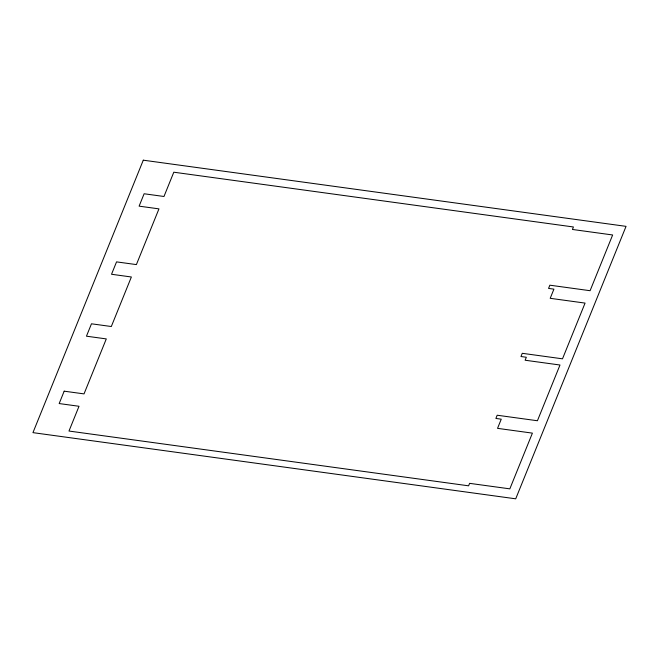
<?xml version="1.0" encoding="UTF-8"?>
<svg xmlns="http://www.w3.org/2000/svg" width="659" height="659" viewBox="0 0 659 659"><rect width="100%" height="100%" fill="white"/><g stroke="black" fill="none" stroke-linecap="round" stroke-linejoin="round"><path stroke-width="0.99" d="M143.283 160.186L32.95 432.642L515.717 498.814L626.05 226.358L143.283 160.186M64.178 391.174L59.17 403.555L79.014 406.273L68.981 431.044L468.607 485.823L469.603 483.344L509.835 488.854L532.406 433.128L497.537 428.35L501.252 419.182L495.889 418.449L497.191 415.228L537.423 420.747L559.993 365.012L525.124 360.234L526.327 357.26L520.964 356.527L522.266 353.306L562.498 358.826L585.068 303.091L550.199 298.313L553.914 289.153L548.552 288.411L549.853 285.19L590.085 290.71L612.648 234.975L572.424 229.464L573.429 226.976L173.803 172.205L163.976 196.489L144.123 193.762L139.107 206.152L158.959 208.87L136.388 264.597L116.544 261.878L111.528 274.268L131.372 276.986L111.313 326.518L91.469 323.8L86.453 336.189L106.297 338.907L84.031 393.893L64.178 391.174"/></g></svg>
